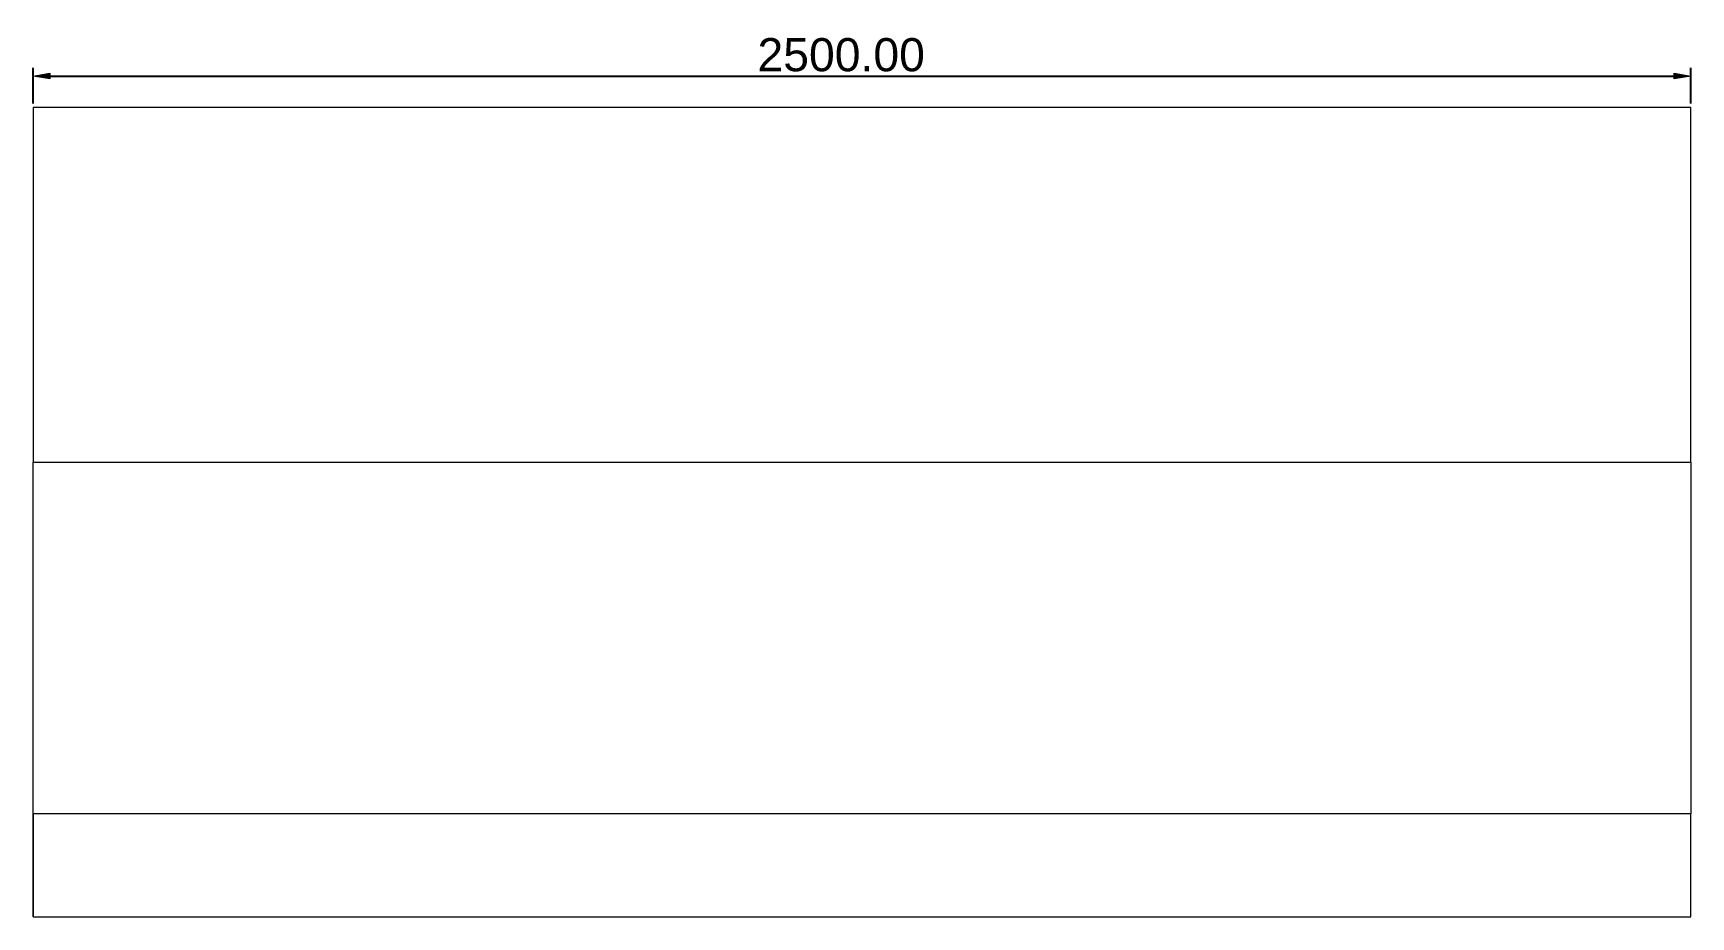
# Paper-space layout 'Sheet1' of a CAD drawing. Header units: millimetres. Extents: x 90 to 340, y 92 to 225.
import ezdxf

# ---------------------------------------------------------------- set-up
doc = ezdxf.new("R2010")
doc.units = ezdxf.units.MM
doc.header["$MEASUREMENT"] = 0
doc.header["$PDSIZE"] = -5
doc.layers.get('0').update_dxf_attribs({"lineweight": 0})
doc.layers.get('Defpoints').update_dxf_attribs({"lineweight": 0})
doc.styles.get("Standard").update_dxf_attribs({"font": 'arial.ttf'})
doc.dimstyles.new('ISO-25', dxfattribs={"dimtxt": 5, "dimasz": 2.5, "dimexe": 1.25, "dimexo": 0.625, "dimtad": 1, "dimzin": 0, "dimdsep": 46, "dimtxsty": 'Standard', "dimblk": 'VDDIM_DEFAULT', "dimcen": 0.09, "dimclrt": 256, "dimadec": 0, "dimazin": 0, "dimtfac": 1, "dimtdec": 4, "dimtix": 1, "dimtmove": 0, "dimatfit": 3, "dimfxl": 1, "dimtolj": 1, "dimtzin": 0, "dimarcsym": 0})

# ---------------------------------------------------------------- blocks, each defined once
blk = doc.blocks.new('sheet_1')
for points in [[(0, 1220), (0, 685.4), (2500, 685.4), (2500, 1220)], [(0, 155.5), (0, 0), (2500, 0), (2500, 155.5)]]:
    blk.add_lwpolyline(points, close=True)
at = {"color": 1}
blk.add_lwpolyline([(0, 0), (0, 685.4), (2500, 685.4), (2500, 155.5), (0, 155.5)], dxfattribs=at)
blk = doc.blocks.new('VDDIM_DEFAULT')
at = {"linetype": 'Continuous'}
blk.add_hatch(color=0, dxfattribs=at).paths.add_polyline_path([(0, 0), (-1, -0.1665), (-1, 0.1665)], flags=0)
at = {"color": 0, "linetype": 'Continuous'}
blk.add_lwpolyline([(0, 0), (-1, -0.1665), (-1, 0.1665), (0, 0)], dxfattribs=at)
blk = doc.blocks.new('*D994')
at = {"color": 0, "lineweight": -2}
for p, q in [((90.24, 214.76), (90.24, 220.16)), ((340.24, 214.76), (340.24, 220.16)), ((92.74, 218.91), (337.74, 218.91))]:
    blk.add_line(p, q, dxfattribs=at)
at = {"layer": 'Defpoints', "color": 0}
for p in [(340.24, 218.91), (90.24, 214.14), (340.24, 214.14)]:
    blk.add_point(p, dxfattribs=at)
at = {"color": 0, "lineweight": -2, "xscale": 2.5, "yscale": 2.5, "zscale": 2.5, "rotation": 180}
blk.add_blockref('VDDIM_DEFAULT', (90.24, 218.91), dxfattribs=at)
at = {"color": 0, "lineweight": -2, "xscale": 2.5, "yscale": 2.5, "zscale": 2.5}
blk.add_blockref('VDDIM_DEFAULT', (340.24, 218.91), dxfattribs=at)
at = {"insert": (212.1, 222.09), "char_height": 5, "attachment_point": 5}
blk.add_mtext('\\A1;2500.00', dxfattribs=at)

psp = doc.layouts.new('Sheet1')

# ---------------------------------------------------------------- block references
at = {"xscale": 0.1, "yscale": 0.1}
psp.add_blockref('sheet_1', (90.2387, 92.1399), dxfattribs=at)

# ---------------------------------------------------------------- dimensions: what is measured, and where the dimension line sits
dim = psp.add_linear_dim(base=(340.2387, 218.9126), p1=(90.2387, 214.1399), p2=(340.2387, 214.1399), dimstyle='ISO-25', override={"dimlfac": 10})
dim.commit()
dim.dimension.update_dxf_attribs({"geometry": '*D994', "text_midpoint": (212.1048, 218.9126), "dimtype": 160})

doc.saveas('drawing.dxf')
